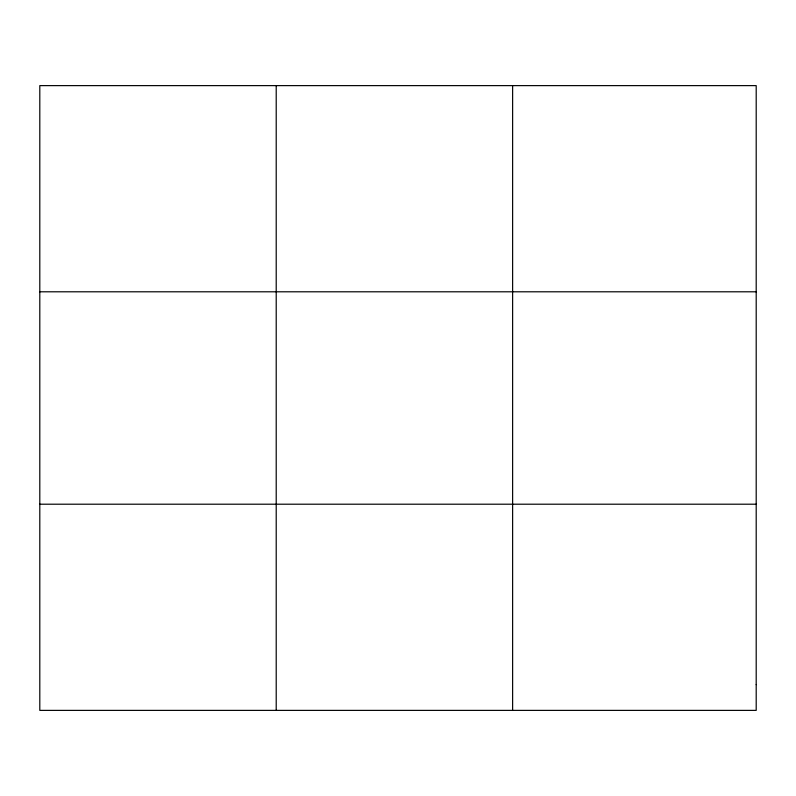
<?xml version="1.0" encoding="UTF-8"?>
<svg xmlns="http://www.w3.org/2000/svg" width="796" height="796" viewBox="0 0 796 796"><rect width="100%" height="100%" fill="white"/><g stroke="black" fill="none" stroke-linecap="round" stroke-linejoin="round"><path stroke-width="1.19" d="M276.212 710.38L276.212 85.62M512.624 710.38L512.624 85.62M39.8 291.794L756.2 291.794M39.8 504.206L756.2 504.206M756.2 684.61L756.2 710.38L39.8 710.38L39.8 85.62L756.2 85.62L756.2 684.61"/></g></svg>
